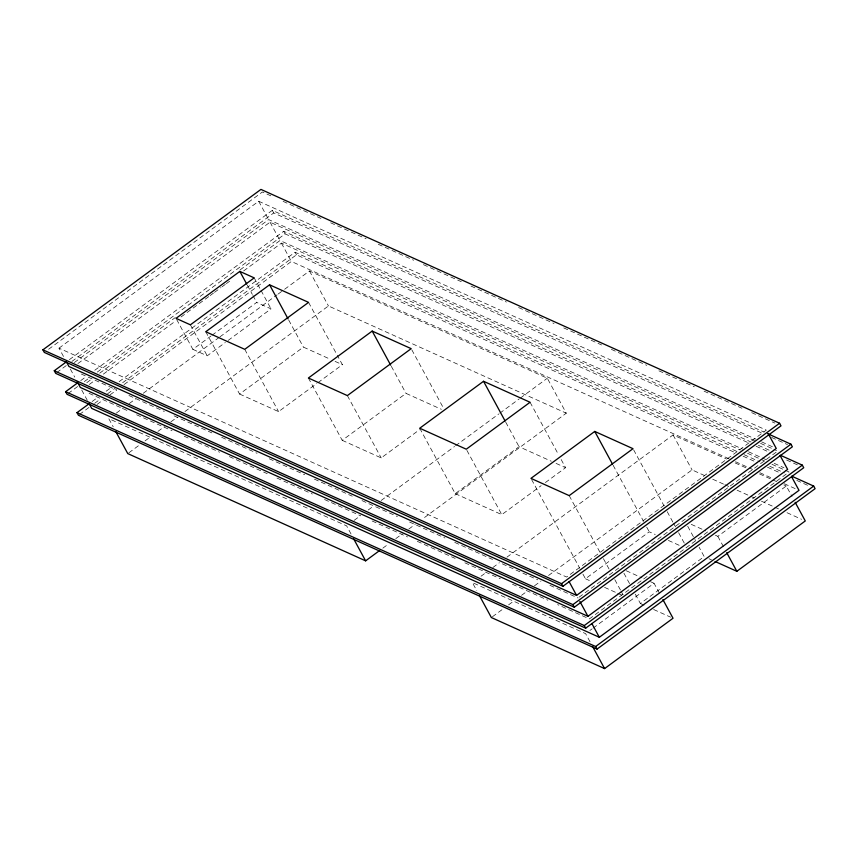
<?xml version="1.0" encoding="UTF-8"?>
<svg xmlns="http://www.w3.org/2000/svg" width="858" height="858" viewBox="0 0 858 858"><rect width="100%" height="100%" fill="white"/><g stroke="black" fill="none" stroke-linecap="round" stroke-linejoin="round"><path stroke-width="0.64" stroke-dasharray="4.29 3.22" d="M48.627 349.249L262.355 191.999L273.337 196.954M58.998 348.155L258.676 201.244L766.301 430.126L566.623 577.037L58.998 348.155L63.975 357.325M69.38 359.652L272.308 210.339L764.103 432.089M56.757 372.576L66.474 365.422M71.868 361.454L273.723 212.945L763.073 433.59M74.346 362.526L268.64 219.584L755.523 439.114M77.917 363.535L270.045 222.179L754.493 440.615M80.749 380.587L86.154 376.619M94.788 370.259L283.687 231.285L751.061 442.031M68.136 393.511L77.842 386.368M84.32 381.596L89.715 377.627M97.276 372.072L285.092 233.88L750.031 443.532M86.797 382.668L92.192 378.7M99.753 373.144L175.311 317.546M240.068 269.905L280.008 240.519L742.481 449.056M89.296 384.481L94.691 380.502M103.325 374.152L175.643 320.946M181.038 316.977L209.105 296.332M210.178 295.538L213.417 293.146M214.5 292.353L220.978 287.591M222.05 286.797L225.289 284.416M226.373 283.623L229.612 281.242M243.64 270.913L281.413 243.125L740.24 450M92.117 401.533L97.522 397.554M106.156 391.205L111.551 387.237M119.112 381.671L295.055 252.231L738.03 451.962M79.504 414.457L89.211 407.303M94.616 403.335L100.011 399.367M107.561 393.801L115.122 388.245M122.673 382.689L296.46 254.826L735.778 452.917M97.093 404.408L102.488 400.429M110.038 394.873L116.516 390.111M124.078 384.556L291.377 261.465L729.45 458.987M176.662 319.498L192.868 349.345L210.95 336.046M212.012 335.264L256.681 302.402L271.021 308.869L226.362 341.731M116.334 413.084L122.812 408.322M129.29 403.56L135.757 398.788M143.307 393.232L218.833 337.666M219.916 336.872L277.102 294.809M278.174 294.015L283.569 290.036M284.652 289.243L309.47 270.989L547.318 378.239L566.291 413.191L422.801 518.768M192.868 349.345L207.218 355.823L225.3 342.514M128.85 452.799L139.639 444.862M145.034 440.894L150.429 436.926M157.979 431.37L164.446 426.608M170.924 421.846L177.402 417.085M184.953 411.529L328.453 305.952L566.291 413.191M205.759 331.746L239.586 394.047L303.4 347.104L330.201 359.191M239.586 394.047L278.582 411.625L316.859 383.462M317.921 382.679L342.385 364.682L337.28 355.276M308.387 378.024L342.213 440.326L406.016 393.382L441.355 409.309M342.213 440.326L381.199 457.904L419.487 429.74M354.182 520.323L360.66 515.561M368.211 510.006L373.605 506.038M381.156 500.482L454.526 446.503M455.609 445.71L498.766 413.953M499.839 413.159L519.262 398.873M520.345 398.08L547.318 378.239M419.734 428.228L455.255 493.65L519.058 446.707L551.276 461.229M382.872 548.144L388.266 544.176M395.828 538.61L402.295 533.848M408.773 529.086L415.24 524.324M455.255 493.65L501.791 514.628L541.13 485.682M545.388 482.55L565.594 467.685L561.153 459.513M481.006 576.233L485.328 573.058M492.878 567.503L499.345 562.741M506.906 557.174L673.058 434.931L726.629 459.094M492.438 616.741L503.228 608.805M508.622 604.836L514.017 600.868M521.567 595.313L526.962 591.344M534.513 585.789L540.99 581.027M548.541 575.471L692.041 469.894L704.214 475.386M582.914 574.088L585.446 578.753L649.259 531.81L655.233 534.502M579.075 597.189L777.68 451.072L774.013 449.42M589.886 630.491L592.031 628.914M593.103 628.131L654.053 583.29L659.748 593.779M715.433 535.253L717.856 536.347L786.293 485.993L791.988 496.482M635.317 594.197L640.379 603.517L704.182 556.574L699.12 547.254M283.097 201.362L320.935 218.415M330.695 222.812L366.087 238.771M378.281 244.273L413.674 260.231M423.434 264.639L461.272 281.692M471.031 286.1L506.424 302.048M518.618 307.55L554.011 323.509M563.77 327.917L601.608 344.97M611.368 349.378L646.76 365.326M658.955 370.828L694.347 386.786M704.107 391.194L741.945 408.247M751.705 412.655L774.892 423.101M771.61 437.441L787.483 444.594M761.625 441.87L773.819 447.372M760.596 443.371L772.801 448.873M758.386 445.323L773.026 451.93M756.134 446.278L770.784 452.885M786.647 460.038L797.629 464.982M748.584 451.801L766.891 460.06M774.216 463.352L783.976 467.76M747.554 453.303L759.759 458.805M760.982 459.352L764.639 461.003M771.964 464.307L784.169 469.809M785.381 470.356L789.049 472.007L589.36 618.929L557.636 604.622M744.133 454.719L759.995 461.872M769.755 466.269L784.405 472.876M743.103 456.209L757.743 462.816M767.502 467.224L779.707 472.726M796.792 480.426L810.22 486.475M735.553 461.743L752.638 469.444M759.952 472.747L772.157 478.249M784.362 483.751L795.345 488.695M735.156 462.934L746.117 467.878M759.502 473.916L776.554 481.595M783.858 484.888L786.293 485.993M712.741 479.225L723.691 484.169M724.913 484.716L729.783 486.915M737.086 490.208L749.27 495.699M750.482 496.246L754.139 497.887M761.443 501.179L773.616 506.67M774.838 507.228L778.485 508.869M787.011 512.709L801.619 519.304M335.07 361.39L342.385 364.682M556.048 463.384L565.594 467.685M691.248 524.345L705.759 530.888M668.382 540.433L680.34 545.827M709.019 558.762L711.443 559.845M626.233 570.742L641.956 577.831M650.418 581.649L654.053 583.29M585.446 578.753L591.43 581.445M604.579 587.376L616.527 592.771M617.728 593.307L622.511 595.463M640.379 603.517L644.004 605.158M653.678 609.523L670.613 617.159M81.349 374.045L116.731 390.004M128.936 395.506L164.328 411.465M174.088 415.862L211.915 432.915M221.675 437.323L257.068 453.281M269.273 458.783L304.654 474.731M314.414 479.139L352.241 496.192M362.012 500.6L397.393 516.548M409.598 522.05L444.98 538.009M454.751 542.406L492.578 559.47M502.338 563.867L537.73 579.826M549.924 585.328L577.992 597.983M89.06 393.339L126.887 410.392M136.647 414.789L172.04 430.748M184.234 436.25L219.627 452.209M229.386 456.606L267.213 473.67M276.973 478.067L312.366 494.026M324.571 499.528L359.952 515.486M372.158 520.988L407.55 536.947M417.31 541.344L455.137 558.397M464.897 562.805L500.289 578.753M512.483 584.255L547.876 600.214M673.058 434.931L692.041 469.894M717.856 536.347L723.551 546.825M687.73 526.276L695.323 540.261M633.644 449.849L664.06 505.877M667.234 511.711L672.929 522.211M673.573 523.38L675.471 526.887M678.635 532.721L684.341 543.221M613.127 465.283L643.554 521.31M646.717 527.144L649.259 531.81M623.927 573.23L629.622 583.708M530.072 402.263L558.612 454.837M569.197 495.624L600.89 553.989M603.421 558.655L609.126 569.154M614.832 579.665L620.538 590.165M621.171 591.334L623.069 594.841M505.737 422.168L519.058 446.707M531.585 479.536L579.751 568.253M590.047 641.795L585.617 633.644L472.372 582.582L476.801 590.733M466.902 450.375L501.791 514.628M411.819 349.828L443.736 408.612M391.345 366.345L406.016 393.382M309.47 270.989L328.453 305.952M272.308 210.339L273.723 212.945M283.687 231.285L285.092 233.88M295.055 252.231L296.46 254.826M258.676 201.244L268.64 219.584M270.045 222.179L280.008 240.519M281.413 243.125L291.377 261.465M308.558 302.381L336.636 354.107M347.372 395.602L381.199 457.904M288.717 320.066L303.4 347.104M254.193 277.874L260.424 289.35M261.046 290.497L271.021 308.869M247.329 285.178L252.316 294.369M252.938 295.517L256.681 302.402M351.061 534.041L346.632 525.879L108.784 418.64L113.213 426.791M244.755 349.324L278.582 411.625M190.39 324.817L207.218 355.823M70.367 369.09L74.721 377.112M81.735 390.036L87.334 400.354"/><path stroke-width="1.29" d="M42.9 349.828L260.939 189.404L779.579 423.251L780.995 425.858L562.945 586.282L44.316 352.424L42.9 349.828L561.54 583.676L562.945 586.282M767.76 433.74L790.947 444.197L792.363 446.793L574.313 607.217L55.684 373.369L54.269 370.763L66.141 362.033M780.351 455.233L802.316 465.133L803.731 467.739L585.692 628.163L67.053 394.305L65.637 391.709L77.51 382.968M239.843 271.396L176.04 318.35L190.39 324.817L254.193 277.874L239.843 271.396L246.696 284.03M791.72 476.169L813.684 486.078L815.1 488.674L597.061 649.098L78.421 415.251L77.005 412.644L88.878 403.914M269.573 284.802L205.759 331.746L244.755 349.324L308.558 302.381L269.573 284.802L288.074 318.897M372.19 331.081L308.387 378.024L347.372 395.602L411.186 348.659L372.19 331.081L390.701 365.165M483.537 381.284L419.734 428.228L466.269 449.206L530.072 402.263L483.537 381.284L505.105 420.999M115.744 431.456L127.767 453.592L365.615 560.842L379.644 550.525M594.755 431.435L530.952 478.378L569.197 495.624L633.011 448.68L594.755 431.435L612.494 464.114M561.54 583.676L779.579 423.251M66.463 361.904L68.951 366.495L576.587 595.388L776.265 448.466L768.178 433.569M54.269 370.763L572.908 604.622L790.947 444.197M77.209 381.703L80.32 387.43L587.955 616.323L787.633 469.412L780.169 455.652M65.637 391.709L584.277 625.557L802.316 465.133M89.2 403.786L91.699 408.376L599.324 637.269L799.002 490.347L791.537 476.598M77.005 412.644L595.645 646.503L813.684 486.078M479.332 595.398L491.355 617.535L604.59 668.596L673.026 618.243L662.912 599.603M715.068 561.486L736.84 571.299L805.276 520.945L795.151 502.305M726.715 552.659L736.84 571.299M569.111 581.627L576.587 595.388M579.858 601.426L587.955 616.323M591.848 623.509L599.324 637.269M572.908 604.622L574.313 607.217M584.277 625.557L585.692 628.163M595.645 646.503L597.061 649.098M592.567 646.46L604.59 668.596M353.593 538.695L365.615 560.842"/></g></svg>
